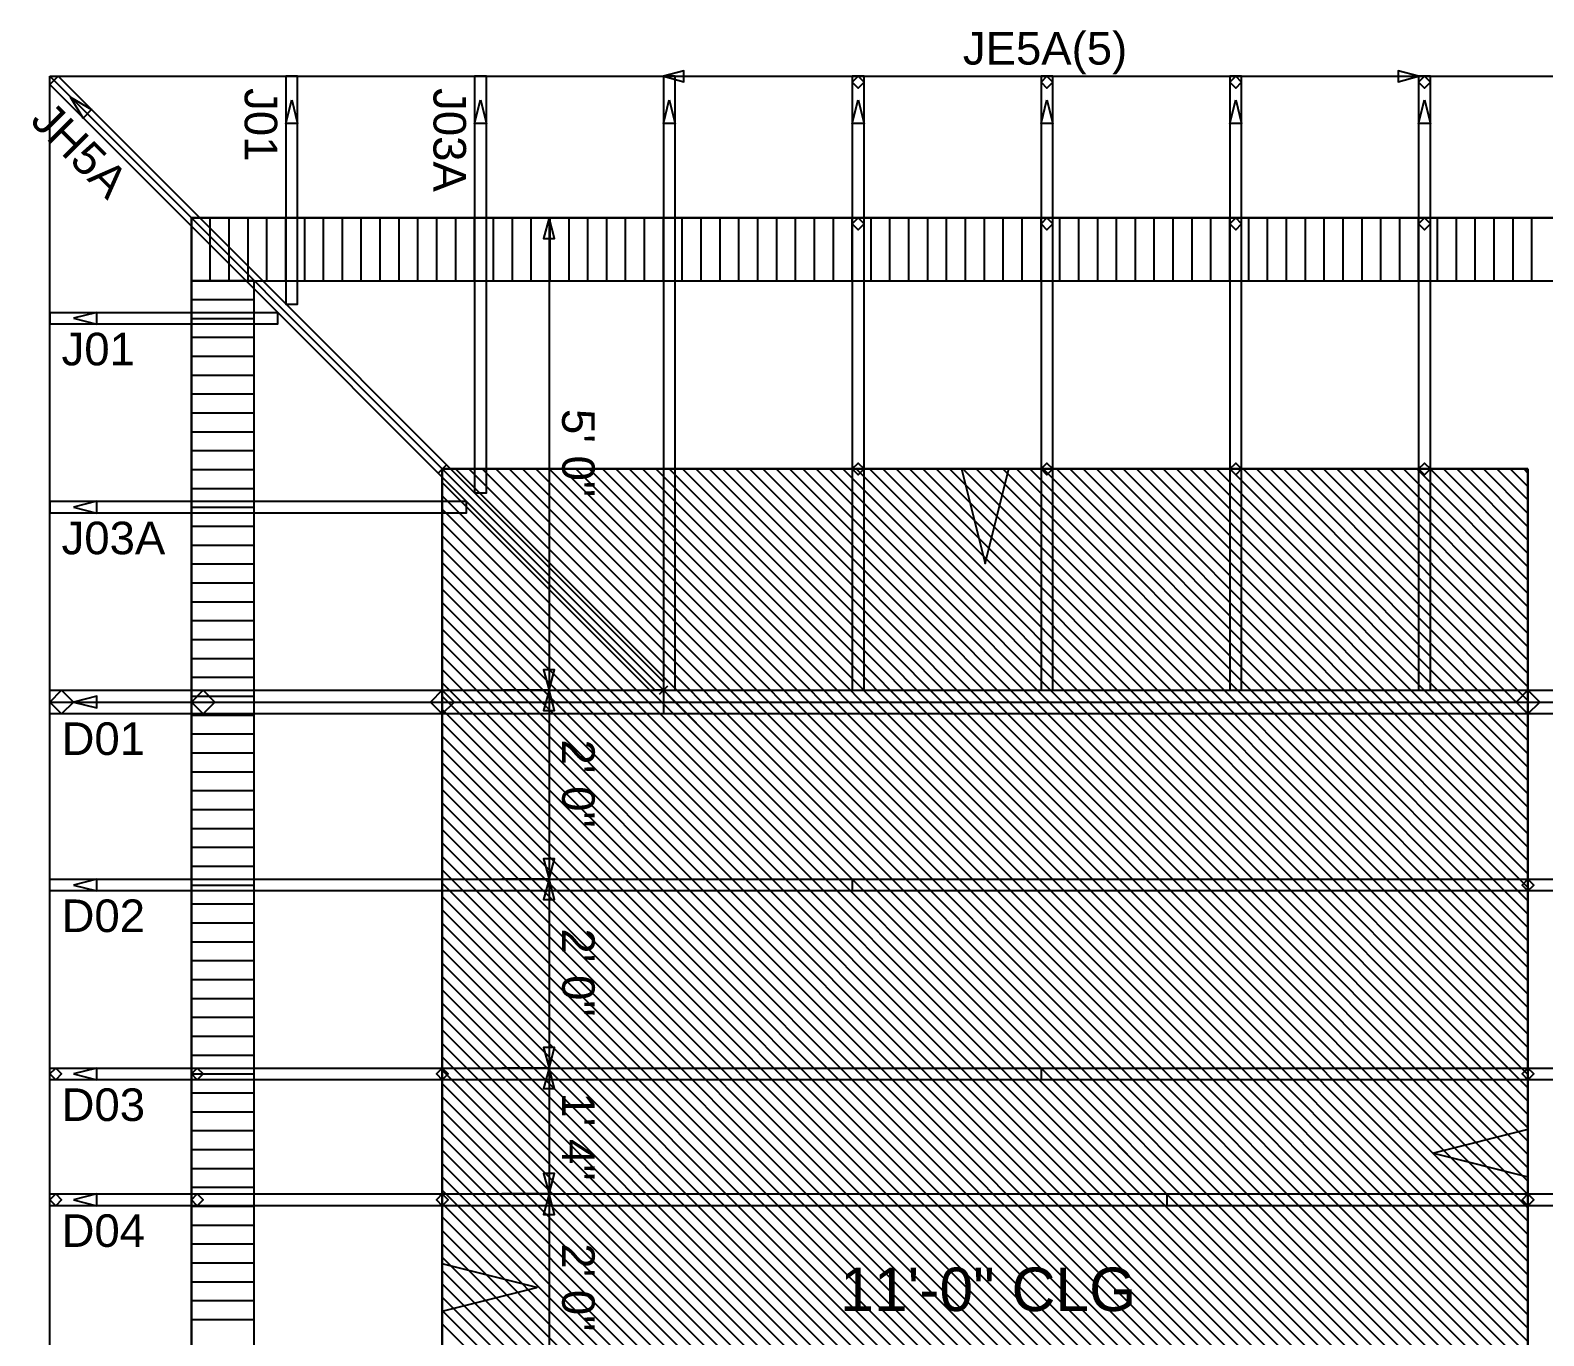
# Model space of a CAD drawing. Header units: inches. Extents: x -25328 to 8149, y -5530 to 4336.
# Drawn here: x 1077.6 to 1270, y 3051.1 to 3216.9 of the extents above; entities that cross this region are included whole.
import ezdxf

# ---------------------------------------------------------------- set-up
doc = ezdxf.new("R2010")
doc.units = ezdxf.units.IN
doc.header["$LTSCALE"] = 16
doc.header["$MEASUREMENT"] = 0
doc.layers.get('0').update_dxf_attribs({"linetype": 'CONTINUOUS'})
for name, color, linetype in [('1st_Floor_Labels_Engineering_Mem', 7, 'CONTINUOUS'), ('1st_Floor_Objects_Dimensions', 7, 'CONTINUOUS'), ('1st_Floor_Objects_Non-Associativ', 7, 'CONTINUOUS'), ('1st_Floor_Objects_Planes', 7, 'CONTINUOUS'), ('1st_Floor_Objects_Roof_Framing', 40, 'CONTINUOUS'), ('1st_Floor_Objects_Roof_Truss', 40, 'CONTINUOUS'), ('1st_Floor_Objects_Roof_Truss_Pro', 7, 'CONTINUOUS'), ('1st_Floor_Objects_Walls', 7, 'CONTINUOUS')]:
    doc.layers.add(name, color=color, linetype=linetype)
doc.styles.add('ARIAL', font='arial.ttf', dxfattribs={"height": 13.333333})

msp = doc.modelspace()

# ---------------------------------------------------------------- linework, layer by layer
at = {"layer": '1st_Floor_Labels_Engineering_Mem', "color": 7}
msp.add_line((1158.05602732, 3211.08586627), (1254.05611888, 3211.08586627), dxfattribs=at)
for points in [[(1158.05602732, 3211.08586627), (1160.64793101, 3210.39134722), (1160.64793101, 3211.78038531), (1158.05602732, 3211.08586627)], [(1254.05611888, 3211.08586627), (1251.46421519, 3211.78038531), (1251.46421519, 3210.39134722), (1254.05611888, 3211.08586627)]]:
    msp.add_lwpolyline(points, close=True, dxfattribs=at).dxf.unprotected_set("ltscale", 0)
at = {"layer": '1st_Floor_Objects_Dimensions', "color": 7}
for p, q in [((1143.51589671, 3193.08586627), (1137.51589671, 3193.08586627)), ((1143.51589671, 3193.08586627), (1149.51589671, 3193.08586627)), ((1143.51589671, 3193.08586627), (1143.51589671, 3133.08586627)), ((1143.51589671, 3133.08586627), (1137.51589671, 3133.08586627)), ((1143.51589671, 3133.08586627), (1137.51589671, 3133.08586627)), ((1143.51589671, 3133.08586627), (1149.51589671, 3133.08586627)), ((1143.51589671, 3133.08586627), (1143.51589671, 3109.08586627)), ((1143.51589671, 3133.08586627), (1149.51589671, 3133.08586627)), ((1143.51589671, 3109.08586627), (1137.51589671, 3109.08586627)), ((1143.51589671, 3109.08586627), (1137.51589671, 3109.08586627)), ((1143.51589671, 3109.08586627), (1149.51589671, 3109.08586627)), ((1143.51589671, 3109.08586627), (1143.51589671, 3085.08586627)), ((1143.51589671, 3109.08586627), (1149.51589671, 3109.08586627)), ((1143.51589671, 3085.08586627), (1137.51589671, 3085.08586627)), ((1143.51589671, 3085.08586627), (1137.51589671, 3085.08586627)), ((1143.51589671, 3085.08586627), (1149.51589671, 3085.08586627)), ((1143.51589671, 3085.08586627), (1143.51589671, 3069.08583575)), ((1143.51589671, 3085.08586627), (1149.51589671, 3085.08586627)), ((1143.51589671, 3069.08583575), (1137.51589671, 3069.08583575)), ((1143.51589671, 3069.08583575), (1137.51589671, 3069.08583575)), ((1143.51589671, 3069.08583575), (1149.51589671, 3069.08583575)), ((1143.51589671, 3069.08583575), (1143.51589671, 3045.08583575)), ((1143.51589671, 3069.08583575), (1149.51589671, 3069.08583575))]:
    msp.add_line(p, q, dxfattribs=at)
for points in [[(1143.51589671, 3193.08586627), (1142.82137767, 3190.49400836), (1144.21041575, 3190.49400836), (1143.51589671, 3193.08586627)], [(1143.51589671, 3133.08586627), (1144.21041575, 3135.67772418), (1142.82137767, 3135.67772418), (1143.51589671, 3133.08586627)], [(1143.51589671, 3133.08586627), (1142.82137767, 3130.49400836), (1144.21041575, 3130.49400836), (1143.51589671, 3133.08586627)], [(1143.51589671, 3109.08586627), (1144.21041575, 3111.67772418), (1142.82137767, 3111.67772418), (1143.51589671, 3109.08586627)], [(1143.51589671, 3109.08586627), (1142.82137767, 3106.49400836), (1144.21041575, 3106.49400836), (1143.51589671, 3109.08586627)], [(1143.51589671, 3085.08586627), (1144.21041575, 3087.67772418), (1142.82137767, 3087.67772418), (1143.51589671, 3085.08586627)], [(1143.51589671, 3085.08586627), (1142.82137767, 3082.49400836), (1144.21041575, 3082.49400836), (1143.51589671, 3085.08586627)], [(1143.51589671, 3069.08583575), (1144.21041575, 3071.67769366), (1142.82137767, 3071.67769366), (1143.51589671, 3069.08583575)], [(1143.51589671, 3069.08583575), (1142.82137767, 3066.49397784), (1144.21041575, 3066.49397784), (1143.51589671, 3069.08583575)]]:
    msp.add_lwpolyline(points, close=True, dxfattribs=at).dxf.unprotected_set("ltscale", 0)
at = {"layer": '1st_Floor_Objects_Non-Associativ', "color": 7}
for p, q in [((1129.9519929, 3161.19246417), (1267.95620433, 3023.18825274)), ((1131.64471141, 3161.19676715), (1267.95620433, 3024.88527423)), ((1133.34173289, 3161.19676715), (1267.95620433, 3026.58229571)), ((1135.03875438, 3161.19676715), (1267.95620433, 3028.27931719)), ((1136.73577586, 3161.19676715), (1267.95620433, 3029.97633868)), ((1138.43279734, 3161.19676715), (1267.95620433, 3031.67336016)), ((1140.12981883, 3161.19676715), (1267.95620433, 3033.37038165)), ((1141.82684031, 3161.19676715), (1267.95620433, 3035.06740313)), ((1143.5238618, 3161.19676715), (1267.95620433, 3036.76442462)), ((1145.22088328, 3161.19676715), (1267.95620433, 3038.4614461)), ((1146.91790477, 3161.19676715), (1267.95620433, 3040.15846758)), ((1148.61492625, 3161.19676715), (1267.95620433, 3041.85548907)), ((1150.31194773, 3161.19676715), (1267.95620433, 3043.55251055)), ((1152.00896922, 3161.19676715), (1267.95620433, 3045.24953204)), ((1153.7059907, 3161.19676715), (1267.95620433, 3046.94655352)), ((1155.40301219, 3161.19676715), (1267.95620433, 3048.64357501)), ((1157.10003367, 3161.19676715), (1267.95620433, 3050.34059649)), ((1158.79705516, 3161.19676715), (1267.95620433, 3052.03761798)), ((1160.49407664, 3161.19676715), (1267.95620433, 3053.73463946)), ((1162.19109813, 3161.19676715), (1267.95620433, 3055.43166094)), ((1163.88811961, 3161.19676715), (1267.95620433, 3057.12868243)), ((1165.58514109, 3161.19676715), (1267.95620433, 3058.82570391)), ((1167.28216258, 3161.19676715), (1267.95620433, 3060.5227254)), ((1168.97918406, 3161.19676715), (1267.95620433, 3062.21974688)), ((1170.67620555, 3161.19676715), (1267.95620433, 3063.91676837)), ((1172.37322703, 3161.19676715), (1267.95620433, 3065.61378985)), ((1174.07024852, 3161.19676715), (1267.95620433, 3067.31081133)), ((1175.76727, 3161.19676715), (1267.95620433, 3069.00783282)), ((1177.46429148, 3161.19676715), (1267.95620433, 3070.7048543)), ((1179.16131297, 3161.19676715), (1267.95620433, 3072.40187579)), ((1180.85833445, 3161.19676715), (1267.95620433, 3074.09889727)), ((1182.55535594, 3161.19676715), (1267.95620433, 3075.79591876)), ((1184.25237742, 3161.19676715), (1267.95620433, 3077.49294024)), ((1185.94939891, 3161.19676715), (1267.95620433, 3079.18996173)), ((1187.64642039, 3161.19676715), (1267.95620433, 3080.88698321)), ((1189.34344188, 3161.19676715), (1267.95620433, 3082.58400469)), ((1191.04046336, 3161.19676715), (1267.95620433, 3084.28102618)), ((1192.73748484, 3161.19676715), (1267.95620433, 3085.97804766)), ((1194.43450633, 3161.19676715), (1267.95620433, 3087.67506915)), ((1196.13152781, 3161.19676715), (1267.95620433, 3089.37209063)), ((1197.8285493, 3161.19676715), (1267.95620433, 3091.06911212)), ((1199.52557078, 3161.19676715), (1267.95620433, 3092.7661336)), ((1201.22259227, 3161.19676715), (1267.95620433, 3094.46315508)), ((1202.91961375, 3161.19676715), (1267.95620433, 3096.16017657)), ((1204.61663523, 3161.19676715), (1267.95620433, 3097.85719805)), ((1206.31365672, 3161.19676715), (1267.95620433, 3099.55421954)), ((1208.0106782, 3161.19676715), (1267.95620433, 3101.25124102)), ((1209.70769969, 3161.19676715), (1267.95620433, 3102.94826251)), ((1211.40472117, 3161.19676715), (1267.95620433, 3104.64528399)), ((1213.10174266, 3161.19676715), (1267.95620433, 3106.34230548)), ((1214.79876414, 3161.19676715), (1267.95620433, 3108.03932696)), ((1216.49578563, 3161.19676715), (1267.95620433, 3109.73634844)), ((1218.19280711, 3161.19676715), (1267.95620433, 3111.43336993)), ((1219.88982859, 3161.19676715), (1267.95620433, 3113.13039141)), ((1221.58685008, 3161.19676715), (1267.95620433, 3114.8274129)), ((1223.28387156, 3161.19676715), (1267.95620433, 3116.52443438)), ((1224.98089305, 3161.19676715), (1267.95620433, 3118.22145587)), ((1226.67791453, 3161.19676715), (1267.95620433, 3119.91847735)), ((1228.37493602, 3161.19676715), (1267.95620433, 3121.61549883)), ((1230.0719575, 3161.19676715), (1267.95620433, 3123.31252032)), ((1231.76897898, 3161.19676715), (1267.95620433, 3125.0095418)), ((1233.46600047, 3161.19676715), (1267.95620433, 3126.70656329)), ((1235.16302195, 3161.19676715), (1267.95620433, 3128.40358477)), ((1236.86004344, 3161.19676715), (1267.95620433, 3130.10060626)), ((1238.55706492, 3161.19676715), (1267.95620433, 3131.79762774)), ((1240.25413218, 3161.19676715), (1267.95620433, 3133.49464923)), ((1241.95110789, 3161.19676715), (1267.95620433, 3135.19167071)), ((1243.64812938, 3161.19676715), (1267.95620433, 3136.88869219)), ((1245.34515086, 3161.19676715), (1267.95620433, 3138.58571368)), ((1247.04217234, 3161.19676715), (1267.95620433, 3140.28273516)), ((1248.73923961, 3161.19676715), (1267.95620433, 3141.9798482)), ((1250.43621531, 3161.19676715), (1267.95620433, 3143.67677813)), ((1252.1332368, 3161.19676715), (1267.95620433, 3145.37379962)), ((1253.83025828, 3161.19676715), (1267.95620433, 3147.0708211)), ((1255.52732554, 3161.19676715), (1267.95620433, 3148.76784258)), ((1257.22434703, 3161.19676715), (1267.95620433, 3150.46486407)), ((1258.92136851, 3161.19676715), (1267.95620433, 3152.16188555)), ((1260.61834422, 3161.19676715), (1267.95620433, 3153.85890704)), ((1262.31541148, 3161.19676715), (1267.95620433, 3155.55592852)), ((1264.01243296, 3161.19676715), (1267.95620433, 3157.25295001)), ((1265.70945445, 3161.19676715), (1267.95620433, 3158.95006304)), ((1267.40647593, 3161.19676715), (1267.95620433, 3160.64708453)), ((1129.9519929, 3159.49544268), (1267.95620433, 3021.49123126)), ((1129.9519929, 3157.7984212), (1267.95620433, 3019.79420977)), ((1129.9519929, 3156.10139971), (1267.95620433, 3018.09718829)), ((1129.9519929, 3154.40437823), (1267.95620433, 3016.4001668)), ((1129.9519929, 3152.70735674), (1267.95620433, 3014.70314532)), ((1129.9519929, 3151.01033526), (1267.95620433, 3013.00612383)), ((1129.9519929, 3149.31331378), (1267.95620433, 3011.30910235)), ((1129.9519929, 3147.61629229), (1267.95620433, 3009.61208087)), ((1129.9519929, 3145.91927081), (1267.95620433, 3007.91505938)), ((1129.9519929, 3144.22224932), (1267.95620433, 3006.2180379)), ((1129.9519929, 3142.52522784), (1267.95620433, 3004.52101641)), ((1129.9519929, 3140.82820635), (1267.95620433, 3002.82399493)), ((1129.9519929, 3139.13118487), (1267.95620433, 3001.12697344)), ((1129.9519929, 3137.43416339), (1267.95620433, 2999.42995196)), ((1129.9519929, 3135.7371419), (1267.95620433, 2997.73293048)), ((1129.9519929, 3134.04012042), (1267.95620433, 2996.03590899)), ((1129.9519929, 3132.34309893), (1267.95620433, 2994.33888751)), ((1129.9519929, 3130.64607745), (1267.95620433, 2992.64186602)), ((1129.9519929, 3128.94905596), (1267.95620433, 2990.94484454)), ((1129.9519929, 3127.25203448), (1267.95620433, 2989.24782305)), ((1129.9519929, 3125.55501299), (1267.95620433, 2987.55080157)), ((1129.9519929, 3123.85799151), (1267.19997874, 2986.61009722)), ((1129.9519929, 3122.16097003), (1266.33947459, 2985.77348834)), ((1129.9519929, 3120.46394854), (1265.47906199, 2984.936971)), ((1129.9519929, 3118.76692706), (1264.61860362, 2984.10036212)), ((1129.9519929, 3117.06990557), (1263.75814524, 2983.26375323)), ((1129.9519929, 3115.37288409), (1262.89773265, 2982.4272359)), ((1129.9519929, 3113.6758626), (1262.0372285, 2981.59062701)), ((1129.9519929, 3111.97884112), (1261.1768159, 2980.75410967)), ((1129.9519929, 3110.28181964), (1260.31635752, 2979.91750079)), ((1129.9519929, 3108.58479815), (1259.45589915, 2979.0808919)), ((1129.9519929, 3106.88777667), (1258.59544078, 2978.24437457)), ((1129.9519929, 3105.19075518), (1257.7349824, 2977.40776568)), ((1129.9519929, 3103.4937337), (1256.87456981, 2976.57124835)), ((1129.9519929, 3101.79671221), (1256.01411143, 2975.73463946)), ((1129.9519929, 3100.09969073), (1255.15365306, 2974.89803057)), ((1129.9519929, 3098.40266924), (1254.29319468, 2974.06151324)), ((1129.9519929, 3096.70564776), (1253.43273631, 2973.22490435)), ((1129.9519929, 3095.00862628), (1252.57232371, 2972.38838702)), ((1129.9519929, 3093.31160479), (1251.71181956, 2971.55177813)), ((1129.9519929, 3091.61458331), (1250.85140696, 2970.7152608)), ((1129.9519929, 3089.91756182), (1249.99094859, 2969.87865191)), ((1129.9519929, 3088.22054034), (1249.13049022, 2969.04213458)), ((1129.9519929, 3086.52351885), (1248.27003184, 2968.20552569)), ((1129.9519929, 3084.82649737), (1247.40957347, 2967.3689168)), ((1129.9519929, 3083.12947589), (1246.54911509, 2966.53239947)), ((1129.9519929, 3081.4324544), (1245.68865672, 2965.69579058)), ((1129.9519929, 3079.73543292), (1244.82824412, 2964.85927325)), ((1129.9519929, 3078.03841143), (1243.96773997, 2964.02266436)), ((1129.9519929, 3076.34138995), (1243.10732737, 2963.18605548)), ((1129.9519929, 3074.64436846), (1242.246869, 2962.34953814)), ((1129.9519929, 3072.94734698), (1241.38641063, 2961.51292925)), ((1129.9519929, 3071.25032549), (1240.52595225, 2960.67641192)), ((1129.9519929, 3069.55330401), (1239.66549388, 2959.83980303)), ((1129.9519929, 3067.85628253), (1238.80508128, 2959.00319415)), ((1129.9519929, 3066.15926104), (1237.94462291, 2958.16667681)), ((1129.9519929, 3064.46223956), (1237.08416453, 2957.33006793)), ((1129.9519929, 3062.76521807), (1236.22370616, 2956.49355059)), ((1129.9519929, 3061.06819659), (1235.36324778, 2955.65694171)), ((1129.9519929, 3059.3711751), (1234.50283519, 2954.82033282)), ((1129.9519929, 3057.67415362), (1233.64237681, 2953.98381549)), ((1129.9519929, 3055.97713214), (1232.73875132, 2953.19041949)), ((1129.9519929, 3054.28011065), (1231.04172984, 2953.19041949)), ((1129.9519929, 3052.58308917), (1229.34470836, 2953.19041949))]:
    msp.add_line(p, q, dxfattribs=at)
msp.add_lwpolyline([(1267.95620433, 3161.19676715), (1267.95620433, 2987.34535723), (1232.82632151, 2953.19041949), (1129.9519929, 2953.19041949), (1129.9519929, 3161.19676715)], close=True, dxfattribs=at).dxf.unprotected_set("ltscale", 0)
at = {"layer": '1st_Floor_Objects_Planes', "color": 70}
for p, q in [((1080.05593577, 3211.08595782), (1398.55590525, 2892.58603411)), ((1080.05602732, 2539.08586627), (1080.05593577, 3211.08595782)), ((1080.05621043, 2539.0860036), (1080.05602732, 3211.08595782)), ((1080.05611888, 3211.08586627), (1274.0558137, 3211.08586627)), ((1398.55590525, 2892.58603411), (1080.05611888, 3211.08586627)), ((1080.05611888, 3211.08586627), (1274.0558137, 3211.08586627))]:
    msp.add_line(p, q, dxfattribs=at)
at = {"layer": '1st_Floor_Objects_Planes', "color": 7}
for p, q in [((1098.05611888, 2557.08604937), (1098.05602732, 3193.08595782)), ((1098.05611888, 3193.08586627), (1292.0558137, 3193.08586627)), ((1129.9519929, 2953.19041949), (1129.9519929, 3161.19676715)), ((1129.9519929, 3161.19676715), (1267.95620433, 3161.19676715)), ((1195.95409861, 3161.19676715), (1198.95409861, 3149.19676715)), ((1201.95409861, 3161.19676715), (1195.95409861, 3161.19676715)), ((1198.95409861, 3149.19676715), (1201.95409861, 3161.19676715)), ((1267.95620433, 3161.19676715), (1267.95620433, 2987.34499102)), ((1267.95620433, 3077.27083331), (1255.95620433, 3074.27083331)), ((1267.95620433, 3071.27083331), (1267.95620433, 3077.27083331)), ((1255.95620433, 3074.27083331), (1267.95620433, 3071.27083331)), ((1141.9519929, 3057.19359332), (1129.9519929, 3060.19359332)), ((1129.9519929, 3060.19359332), (1129.9519929, 3054.19359332)), ((1141.9519929, 3057.19359332), (1129.9519929, 3060.19359332)), ((1129.9519929, 3060.19359332), (1129.9519929, 3054.19359332)), ((1129.9519929, 3054.19359332), (1141.9519929, 3057.19359332)), ((1129.9519929, 3054.19359332), (1141.9519929, 3057.19359332))]:
    msp.add_line(p, q, dxfattribs=at)
at = {"layer": '1st_Floor_Objects_Planes', "color": 210}
for p, q in [((1129.9519929, 3161.19676715), (1129.9519929, 2953.19041949)), ((1267.95620433, 3161.19676715), (1129.9519929, 3161.19676715)), ((1267.95620433, 2987.34535723), (1267.95620433, 3161.19676715))]:
    msp.add_line(p, q, dxfattribs=at)
at = {"layer": '1st_Floor_Objects_Planes', "color": 7}
for points in [[(1195.95409861, 3161.19676715), (1198.95409861, 3149.19676715), (1201.95409861, 3161.19676715)], [(1267.95620433, 3077.27083331), (1255.95620433, 3074.27083331), (1267.95620433, 3071.27083331)], [(1129.9519929, 3054.19359332), (1141.9519929, 3057.19359332), (1129.9519929, 3060.19359332)], [(1129.9519929, 3054.19359332), (1141.9519929, 3057.19359332), (1129.9519929, 3060.19359332)]]:
    msp.add_lwpolyline(points, close=True, dxfattribs=at).dxf.unprotected_set("ltscale", 0)
at = {"layer": '1st_Floor_Objects_Roof_Framing', "color": 40}
for points in [[(1182.8060731, 3211.08586627), (1182.0560731, 3210.33586627), (1182.8060731, 3209.58586627), (1183.5560731, 3210.33586627)], [(1206.8060731, 3211.08586627), (1206.0560731, 3210.33586627), (1206.8060731, 3209.58586627), (1207.5560731, 3210.33586627)], [(1230.8060731, 3211.08586627), (1230.0560731, 3210.33586627), (1230.8060731, 3209.58586627), (1231.5560731, 3210.33586627)], [(1254.8060731, 3211.08586627), (1254.0560731, 3210.33586627), (1254.8060731, 3209.58586627), (1255.5560731, 3210.33586627)], [(1082.70840159, 3208.43404132), (1085.36013499, 3206.84312945), (1084.29940501, 3205.78249102)], [(1110.80602732, 3208.08586627), (1111.55602732, 3205.08586627), (1110.05602732, 3205.08586627)], [(1134.80593577, 3208.08586627), (1135.55593577, 3205.08586627), (1134.05593577, 3205.08586627)], [(1158.80602732, 3208.08586627), (1159.5560731, 3205.08586627), (1158.05602732, 3205.08586627)], [(1182.8060731, 3208.08586627), (1183.5560731, 3205.08586627), (1182.0560731, 3205.08586627)], [(1206.8060731, 3208.08586627), (1207.5560731, 3205.08586627), (1206.0560731, 3205.08586627)], [(1230.8060731, 3208.08586627), (1231.5560731, 3205.08586627), (1230.0560731, 3205.08586627)], [(1254.8060731, 3208.08586627), (1255.5560731, 3205.08586627), (1254.0560731, 3205.08586627)], [(1182.8060731, 3193.08586627), (1182.0560731, 3192.33586627), (1182.8060731, 3191.58586627), (1183.5560731, 3192.33586627)], [(1206.8060731, 3193.08586627), (1206.0560731, 3192.33586627), (1206.8060731, 3191.58586627), (1207.5560731, 3192.33586627)], [(1230.8060731, 3193.08586627), (1230.0560731, 3192.33586627), (1230.8060731, 3191.58586627), (1231.5560731, 3192.33586627)], [(1254.8060731, 3193.08586627), (1254.0560731, 3192.33586627), (1254.8060731, 3191.58586627), (1255.5560731, 3192.33586627)], [(1083.05602732, 3180.33586627), (1086.05602732, 3179.58586627), (1086.05602732, 3181.08586627)], [(1182.0560731, 3161.19676715), (1182.8060731, 3161.94676715), (1183.5560731, 3161.19676715), (1182.8060731, 3160.44676715)], [(1206.0560731, 3161.19676715), (1206.8060731, 3161.94676715), (1207.5560731, 3161.19676715), (1206.8060731, 3160.44676715)], [(1230.0560731, 3161.19676715), (1230.8060731, 3161.94676715), (1231.5560731, 3161.19676715), (1230.8060731, 3160.44676715)], [(1254.0560731, 3161.19676715), (1254.8060731, 3161.94676715), (1255.5560731, 3161.19676715), (1254.8060731, 3160.44676715)], [(1083.05602732, 3156.33586627), (1086.05602732, 3155.58586627), (1086.05602732, 3157.08586627)], [(1080.05602732, 3131.58586627), (1081.55602732, 3133.08586627), (1083.05602732, 3131.58586627), (1081.55602732, 3130.08586627)], [(1083.05602732, 3131.58586627), (1086.05602732, 3130.83586627), (1086.05602732, 3132.33586627)], [(1098.05593577, 3131.58586627), (1099.55593577, 3133.08586627), (1101.05593577, 3131.58586627), (1099.55593577, 3130.08586627)], [(1129.9519929, 3133.08586627), (1128.4519929, 3131.58586627), (1129.9519929, 3130.08586627), (1131.4519929, 3131.58586627)], [(1267.95620433, 3133.08586627), (1266.45620433, 3131.58586627), (1267.95620433, 3130.08586627), (1269.45620433, 3131.58586627)], [(1083.05602732, 3108.33586627), (1086.05602732, 3107.58586627), (1086.05602732, 3109.08586627)], [(1267.95620433, 3109.08586627), (1267.20620433, 3108.33586627), (1267.95620433, 3107.58586627), (1268.70620433, 3108.33586627)], [(1080.05602732, 3084.33586627), (1080.80602732, 3085.08586627), (1081.55602732, 3084.33586627), (1080.80602732, 3083.58586627)], [(1083.05602732, 3084.33586627), (1086.05602732, 3083.58586627), (1086.05602732, 3085.08586627)], [(1098.05602732, 3084.33586627), (1098.80602732, 3085.08586627), (1099.55602732, 3084.33586627), (1098.80602732, 3083.58586627)], [(1129.9519929, 3085.08586627), (1129.2019929, 3084.33586627), (1129.9519929, 3083.58586627), (1130.7019929, 3084.33586627)], [(1267.95620433, 3085.08586627), (1267.20620433, 3084.33586627), (1267.95620433, 3083.58586627), (1268.70620433, 3084.33586627)], [(1080.05602732, 3068.33583575), (1080.80602732, 3069.08583575), (1081.55602732, 3068.33583575), (1080.80602732, 3067.58583575)], [(1083.05602732, 3068.33583575), (1086.05602732, 3067.58583575), (1086.05602732, 3069.08583575)], [(1098.05602732, 3068.33583575), (1098.80602732, 3069.08583575), (1099.55602732, 3068.33583575), (1098.80602732, 3067.58583575)], [(1129.9519929, 3069.08583575), (1129.2019929, 3068.33583575), (1129.9519929, 3067.58583575), (1130.7019929, 3068.33583575)], [(1267.95620433, 3069.08583575), (1267.20620433, 3068.33583575), (1267.95620433, 3067.58583575), (1268.70620433, 3068.33583575)]]:
    msp.add_lwpolyline(points, close=True, dxfattribs=at).dxf.unprotected_set("ltscale", 0)
at = {"layer": '1st_Floor_Objects_Roof_Truss', "color": 40}
for p, q in [((1081.11730662, 3211.08577471), (1080.05657664, 3210.02513629)), ((1158.05602732, 3211.08586627), (1159.5560731, 3211.08586627)), ((1182.0560731, 3211.08586627), (1183.5560731, 3211.08586627)), ((1206.0560731, 3211.08586627), (1207.5560731, 3211.08586627)), ((1230.0560731, 3211.08586627), (1231.5560731, 3211.08586627)), ((1254.0560731, 3211.08586627), (1255.5560731, 3211.08586627)), ((1130.48235789, 3161.72072344), (1129.42162791, 3160.66008502)), ((1130.48235789, 3161.72072344), (1129.42162791, 3160.66008502)), ((1130.48235789, 3161.72072344), (1129.42162791, 3160.66008502)), ((1158.05602732, 3161.19676715), (1159.5560731, 3161.19676715)), ((1158.05602732, 3161.19676715), (1159.5560731, 3161.19676715)), ((1158.05602732, 3161.19676715), (1159.5560731, 3161.19676715)), ((1182.0560731, 3161.19676715), (1183.5560731, 3161.19676715)), ((1182.0560731, 3161.19676715), (1183.5560731, 3161.19676715)), ((1182.0560731, 3161.19676715), (1183.5560731, 3161.19676715)), ((1206.0560731, 3161.19676715), (1207.5560731, 3161.19676715)), ((1206.0560731, 3161.19676715), (1207.5560731, 3161.19676715)), ((1206.0560731, 3161.19676715), (1207.5560731, 3161.19676715)), ((1230.0560731, 3161.19676715), (1231.5560731, 3161.19676715)), ((1230.0560731, 3161.19676715), (1231.5560731, 3161.19676715)), ((1230.0560731, 3161.19676715), (1231.5560731, 3161.19676715)), ((1254.0560731, 3161.19676715), (1255.5560731, 3161.19676715)), ((1254.0560731, 3161.19676715), (1255.5560731, 3161.19676715)), ((1254.0560731, 3161.19676715), (1255.5560731, 3161.19676715)), ((1158.05602732, 3134.14696246), (1158.05602732, 3133.08586627)), ((1129.9519929, 3133.08586627), (1129.9519929, 3130.08586627)), ((1129.9519929, 3133.08586627), (1129.9519929, 3130.08586627)), ((1129.9519929, 3133.08586627), (1129.9519929, 3130.08586627)), ((1156.99575511, 3133.08586627), (1158.05602732, 3133.08586627)), ((1158.58652964, 3133.61641436), (1157.52575389, 3132.55577593)), ((1158.05602732, 3133.08586627), (1158.05602732, 3130.08586627)), ((1158.05602732, 3133.08586627), (1158.05602732, 3130.08586627)), ((1158.05602732, 3133.08586627), (1159.5560731, 3133.08586627)), ((1158.05602732, 3133.08586627), (1159.5560731, 3133.08586627)), ((1182.0560731, 3133.08586627), (1183.5560731, 3133.08586627)), ((1182.0560731, 3133.08586627), (1183.5560731, 3133.08586627)), ((1206.0560731, 3133.08586627), (1207.5560731, 3133.08586627)), ((1206.0560731, 3133.08586627), (1207.5560731, 3133.08586627)), ((1230.0560731, 3133.08586627), (1231.5560731, 3133.08586627)), ((1230.0560731, 3133.08586627), (1231.5560731, 3133.08586627)), ((1254.0560731, 3133.08586627), (1255.5560731, 3133.08586627)), ((1254.0560731, 3133.08586627), (1255.5560731, 3133.08586627)), ((1267.95620433, 3133.08586627), (1267.95620433, 3130.08586627)), ((1267.95620433, 3133.08586627), (1267.95620433, 3130.08586627)), ((1267.95620433, 3133.08586627), (1267.95620433, 3130.08586627)), ((1267.95620433, 3133.08586627), (1267.95620433, 3130.08586627)), ((1080.05602732, 3131.58586627), (1300.05578318, 3131.58586627)), ((1129.9519929, 3109.08586627), (1129.9519929, 3107.58586627)), ((1129.9519929, 3109.08586627), (1129.9519929, 3107.58586627)), ((1129.9519929, 3109.08586627), (1129.9519929, 3107.58586627)), ((1182.0560731, 3109.08586627), (1182.0560731, 3107.58586627)), ((1182.0560731, 3109.08586627), (1182.0560731, 3107.58586627)), ((1267.95620433, 3109.08586627), (1267.95620433, 3107.58586627)), ((1267.95620433, 3109.08586627), (1267.95620433, 3107.58586627)), ((1267.95620433, 3109.08586627), (1267.95620433, 3107.58586627)), ((1267.95620433, 3109.08586627), (1267.95620433, 3107.58586627)), ((1129.9519929, 3085.08586627), (1129.9519929, 3083.58586627)), ((1129.9519929, 3085.08586627), (1129.9519929, 3083.58586627)), ((1129.9519929, 3085.08586627), (1129.9519929, 3083.58586627)), ((1206.0560731, 3085.08586627), (1206.0560731, 3083.58586627)), ((1206.0560731, 3085.08586627), (1206.0560731, 3083.58586627)), ((1267.95620433, 3085.08586627), (1267.95620433, 3083.58586627)), ((1267.95620433, 3085.08586627), (1267.95620433, 3083.58586627)), ((1267.95620433, 3085.08586627), (1267.95620433, 3083.58586627)), ((1267.95620433, 3085.08586627), (1267.95620433, 3083.58586627)), ((1129.9519929, 3069.08583575), (1129.9519929, 3067.58583575)), ((1129.9519929, 3069.08583575), (1129.9519929, 3067.58583575)), ((1129.9519929, 3069.08583575), (1129.9519929, 3067.58583575)), ((1222.05610362, 3069.08583575), (1222.05610362, 3067.58583575)), ((1222.05610362, 3069.08583575), (1222.05610362, 3067.58583575)), ((1267.95620433, 3069.08583575), (1267.95620433, 3067.58583575)), ((1267.95620433, 3069.08583575), (1267.95620433, 3067.58583575)), ((1267.95620433, 3069.08583575), (1267.95620433, 3067.58583575)), ((1267.95620433, 3069.08583575), (1267.95620433, 3067.58583575))]:
    msp.add_line(p, q, dxfattribs=at)
for points in [[(1081.11739817, 3211.08577471), (1158.05602732, 3134.14696246), (1158.05602732, 3133.08586627), (1156.99575511, 3133.08586627), (1080.05666819, 3210.02513629), (1080.58703318, 3210.55540972)], [(1158.05602732, 3211.08586627), (1158.05602732, 3133.08586627), (1158.80602732, 3133.08586627), (1159.55602732, 3133.08586627), (1159.55602732, 3211.08586627), (1158.80602732, 3211.08586627)], [(1182.0560731, 3211.08586627), (1182.0560731, 3133.08586627), (1182.8060731, 3133.08586627), (1183.5560731, 3133.08586627), (1183.5560731, 3211.08586627), (1182.8060731, 3211.08586627)], [(1206.0560731, 3211.08586627), (1206.0560731, 3133.08586627), (1206.8060731, 3133.08586627), (1207.5560731, 3133.08586627), (1207.5560731, 3211.08586627), (1206.8060731, 3211.08586627)], [(1230.0560731, 3211.08586627), (1230.0560731, 3133.08586627), (1230.8060731, 3133.08586627), (1231.5560731, 3133.08586627), (1231.5560731, 3211.08586627), (1230.8060731, 3211.08586627)], [(1254.0560731, 3211.08586627), (1254.0560731, 3133.08586627), (1254.8060731, 3133.08586627), (1255.5560731, 3133.08586627), (1255.5560731, 3211.08586627), (1254.8060731, 3211.08586627)], [(1080.05602732, 3133.08586627), (1300.05578318, 3133.08586627), (1300.05578318, 3131.58586627), (1300.05578318, 3130.08586627), (1080.05602732, 3130.08586627), (1080.05602732, 3131.58586627)], [(1080.05602732, 3109.08586627), (1300.05578318, 3109.08586627), (1300.05578318, 3108.33586627), (1300.05578318, 3107.58586627), (1080.05602732, 3107.58586627), (1080.05602732, 3108.33586627)], [(1080.05602732, 3085.08586627), (1300.05578318, 3085.08586627), (1300.05578318, 3084.33586627), (1300.05578318, 3083.58586627), (1080.05602732, 3083.58586627), (1080.05602732, 3084.33586627)], [(1080.05602732, 3069.08583575), (1300.05578318, 3069.08583575), (1300.05578318, 3068.33583575), (1300.05578318, 3067.58583575), (1080.05602732, 3067.58583575), (1080.05602732, 3068.33583575)]]:
    msp.add_lwpolyline(points, close=True, dxfattribs=at).dxf.unprotected_set("ltscale", 0)
at = {"layer": '1st_Floor_Objects_Roof_Truss_Pro', "color": 7}
for p, q in [((1110.05602732, 3211.08586627), (1111.55602732, 3211.08586627)), ((1134.05593577, 3211.08586627), (1135.55593577, 3211.08586627)), ((1110.05602732, 3193.08586627), (1111.55602732, 3193.08586627)), ((1110.05602732, 3182.14705401), (1111.55602732, 3182.14705401)), ((1110.05602732, 3182.14705401), (1111.55602732, 3182.14705401)), ((1080.05602732, 3181.08586627), (1080.05602732, 3179.58586627)), ((1098.05593577, 3181.08586627), (1098.05593577, 3179.58586627)), ((1108.99584666, 3181.08586627), (1108.99584666, 3179.58586627)), ((1108.99584666, 3181.08586627), (1108.99584666, 3179.58586627)), ((1134.05602732, 3161.19676715), (1135.55602732, 3161.19676715)), ((1134.05602732, 3161.19676715), (1135.55602732, 3161.19676715)), ((1134.05602732, 3161.19676715), (1135.55602732, 3161.19676715)), ((1080.05602732, 3157.08586627), (1080.05602732, 3155.58586627)), ((1129.9519929, 3157.08586627), (1129.9519929, 3155.58586627)), ((1129.9519929, 3157.08586627), (1129.9519929, 3155.58586627)), ((1129.9519929, 3157.08586627), (1129.9519929, 3155.58586627)), ((1132.99584666, 3157.08586627), (1132.99584666, 3155.58586627)), ((1132.99584666, 3157.08586627), (1132.99584666, 3155.58586627)), ((1134.05602732, 3158.14705401), (1135.55602732, 3158.14705401)), ((1134.05602732, 3158.14705401), (1135.55602732, 3158.14705401))]:
    msp.add_line(p, q, dxfattribs=at)
for points in [[(1110.05602732, 3211.08586627), (1110.05602732, 3182.14705401), (1110.80602732, 3182.14705401), (1111.55602732, 3182.14705401), (1111.55602732, 3211.08586627), (1110.80602732, 3211.08586627)], [(1134.05593577, 3211.08586627), (1134.05602732, 3158.14705401), (1134.80602732, 3158.14705401), (1135.55602732, 3158.14705401), (1135.55593577, 3211.08586627), (1134.80593577, 3211.08586627)], [(1080.05602732, 3181.08586627), (1108.99584666, 3181.08586627), (1108.99584666, 3180.33586627), (1108.99584666, 3179.58586627), (1080.05602732, 3179.58586627), (1080.05602732, 3180.33586627)], [(1080.05602732, 3157.08586627), (1132.99584666, 3157.08586627), (1132.99584666, 3156.33586627), (1132.99584666, 3155.58586627), (1080.05602732, 3155.58586627), (1080.05602732, 3156.33586627)]]:
    msp.add_lwpolyline(points, close=True, dxfattribs=at).dxf.unprotected_set("ltscale", 0)
at = {"layer": '1st_Floor_Objects_Walls', "color": 7}
for p, q in [((1098.05767527, 3185.08589678), (1098.05767527, 3193.08586627)), ((1100.45763865, 3185.08589678), (1100.45763865, 3193.08586627)), ((1102.85760203, 3185.08589678), (1102.85760203, 3193.08586627)), ((1105.25756541, 3185.08589678), (1105.25756541, 3193.08586627)), ((1107.65752879, 3185.08589678), (1107.65752879, 3193.08586627)), ((1110.05749217, 3185.08589678), (1110.05749217, 3193.08586627)), ((1112.45745555, 3185.08589678), (1112.45745555, 3193.08586627)), ((1114.85741893, 3185.08589678), (1114.85741893, 3193.08586627)), ((1117.25738231, 3185.08589678), (1117.25738231, 3193.08586627)), ((1119.65734568, 3185.08589678), (1119.65734568, 3193.08586627)), ((1122.05730906, 3185.08589678), (1122.05730906, 3193.08586627)), ((1124.45727244, 3185.08589678), (1124.45727244, 3193.08586627)), ((1126.85723582, 3185.08589678), (1126.85723582, 3193.08586627)), ((1129.2571992, 3185.08589678), (1129.2571992, 3193.08586627)), ((1131.65716258, 3185.08589678), (1131.65716258, 3193.08586627)), ((1134.05712596, 3185.08589678), (1134.05712596, 3193.08586627)), ((1136.45708934, 3185.08589678), (1136.45708934, 3193.08586627)), ((1138.85705272, 3185.08589678), (1138.85705272, 3193.08586627)), ((1141.25701609, 3185.08589678), (1141.25701609, 3193.08586627)), ((1143.65697947, 3185.08589678), (1143.65697947, 3193.08586627)), ((1146.05694285, 3185.08589678), (1146.05694285, 3193.08586627)), ((1148.45690623, 3185.08589678), (1148.45690623, 3193.08586627)), ((1150.85686961, 3185.08589678), (1150.85686961, 3193.08586627)), ((1153.25683299, 3185.08589678), (1153.25683299, 3193.08586627)), ((1155.65679637, 3185.08589678), (1155.65679637, 3193.08586627)), ((1158.05680552, 3185.08589678), (1158.05680552, 3193.08586627)), ((1160.45681468, 3185.08589678), (1160.45681468, 3193.08586627)), ((1162.85682383, 3185.08589678), (1162.85682383, 3193.08586627)), ((1165.25683299, 3185.08589678), (1165.25683299, 3193.08586627)), ((1167.65684214, 3185.08589678), (1167.65684214, 3193.08586627)), ((1170.0568513, 3185.08589678), (1170.0568513, 3193.08586627)), ((1172.45686045, 3185.08589678), (1172.45686045, 3193.08586627)), ((1174.85686961, 3185.08589678), (1174.85686961, 3193.08586627)), ((1177.25687877, 3185.08589678), (1177.25687877, 3193.08586627)), ((1179.65688792, 3185.08589678), (1179.65688792, 3193.08586627)), ((1182.05689708, 3185.08589678), (1182.05689708, 3193.08586627)), ((1184.45690623, 3185.08589678), (1184.45690623, 3193.08586627)), ((1186.85691539, 3185.08589678), (1186.85691539, 3193.08586627)), ((1189.25692454, 3185.08589678), (1189.25692454, 3193.08586627)), ((1191.6569337, 3185.08589678), (1191.6569337, 3193.08586627)), ((1194.05694285, 3185.08589678), (1194.05694285, 3193.08586627)), ((1196.45695201, 3185.08589678), (1196.45695201, 3193.08586627)), ((1198.85696116, 3185.08589678), (1198.85696116, 3193.08586627)), ((1201.25697032, 3185.08589678), (1201.25697032, 3193.08586627)), ((1203.65697947, 3185.08589678), (1203.65697947, 3193.08586627)), ((1206.05698863, 3185.08589678), (1206.05698863, 3193.08586627)), ((1208.45699778, 3185.08589678), (1208.45699778, 3193.08586627)), ((1210.85700694, 3185.08589678), (1210.85700694, 3193.08586627)), ((1213.25701609, 3185.08589678), (1213.25701609, 3193.08586627)), ((1215.65702525, 3185.08589678), (1215.65702525, 3193.08586627)), ((1218.0570344, 3185.08589678), (1218.0570344, 3193.08586627)), ((1220.45704356, 3185.08589678), (1220.45704356, 3193.08586627)), ((1222.85705272, 3185.08589678), (1222.85705272, 3193.08586627)), ((1225.25706187, 3185.08589678), (1225.25706187, 3193.08586627)), ((1227.65707103, 3185.08589678), (1227.65707103, 3193.08586627)), ((1230.05708018, 3185.08589678), (1230.05708018, 3193.08586627)), ((1232.45708934, 3185.08589678), (1232.45708934, 3193.08586627)), ((1234.85709849, 3185.08589678), (1234.85709849, 3193.08586627)), ((1237.25710765, 3185.08589678), (1237.25710765, 3193.08586627)), ((1239.6571168, 3185.08589678), (1239.6571168, 3193.08586627)), ((1242.05712596, 3185.08589678), (1242.05712596, 3193.08586627)), ((1244.45713511, 3185.08589678), (1244.45713511, 3193.08586627)), ((1246.85714427, 3185.08589678), (1246.85714427, 3193.08586627)), ((1249.25715342, 3185.08589678), (1249.25715342, 3193.08586627)), ((1251.65716258, 3185.08589678), (1251.65716258, 3193.08586627)), ((1254.05717173, 3185.08589678), (1254.05717173, 3193.08586627)), ((1256.45718089, 3185.08589678), (1256.45718089, 3193.08586627)), ((1258.85719004, 3185.08589678), (1258.85719004, 3193.08586627)), ((1261.2571992, 3185.08589678), (1261.2571992, 3193.08586627)), ((1263.65720836, 3185.08589678), (1263.65720836, 3193.08586627)), ((1266.05721751, 3185.08589678), (1266.05721751, 3193.08586627)), ((1268.45722667, 3185.08589678), (1268.45722667, 3193.08586627)), ((1106.05599681, 3185.08562213), (1098.05611888, 3185.08562213)), ((1106.05599681, 3182.68565875), (1098.05611888, 3182.68565875)), ((1106.05599681, 3180.28569537), (1098.05611888, 3180.28569537)), ((1106.05599681, 3177.88573199), (1098.05611888, 3177.88573199)), ((1106.05599681, 3175.48576861), (1098.05611888, 3175.48576861)), ((1106.05599681, 3173.08580523), (1098.05611888, 3173.08580523)), ((1106.05599681, 3170.68584185), (1098.05611888, 3170.68584185)), ((1106.05599681, 3168.28587847), (1098.05611888, 3168.28587847)), ((1106.05599681, 3165.88591509), (1098.05611888, 3165.88591509)), ((1106.05599681, 3163.48595172), (1098.05611888, 3163.48595172)), ((1106.05599681, 3161.08598834), (1098.05611888, 3161.08598834)), ((1106.05599681, 3158.68602496), (1098.05611888, 3158.68602496)), ((1106.05599681, 3156.28606158), (1098.05611888, 3156.28606158)), ((1106.05599681, 3153.8860982), (1098.05611888, 3153.8860982)), ((1106.05599681, 3151.48613482), (1098.05611888, 3151.48613482)), ((1106.05599681, 3149.08617144), (1098.05611888, 3149.08617144)), ((1106.05599681, 3146.68620806), (1098.05611888, 3146.68620806)), ((1106.05599681, 3144.28624468), (1098.05611888, 3144.28624468)), ((1106.05599681, 3141.88628131), (1098.05611888, 3141.88628131)), ((1106.05599681, 3139.48631793), (1098.05611888, 3139.48631793)), ((1106.05599681, 3137.08635455), (1098.05611888, 3137.08635455)), ((1106.05599681, 3134.68639117), (1098.05611888, 3134.68639117)), ((1106.05599681, 3132.28642779), (1098.05611888, 3132.28642779)), ((1106.05599681, 3129.88646441), (1098.05611888, 3129.88646441)), ((1106.05599681, 3127.48650103), (1098.05611888, 3127.48650103)), ((1106.05599681, 3125.08653765), (1098.05611888, 3125.08653765)), ((1106.05599681, 3122.68657427), (1098.05611888, 3122.68657427)), ((1106.05599681, 3120.2866109), (1098.05611888, 3120.2866109)), ((1106.05599681, 3117.88664752), (1098.05611888, 3117.88664752)), ((1106.05599681, 3115.48668414), (1098.05611888, 3115.48668414)), ((1106.05599681, 3113.08672076), (1098.05611888, 3113.08672076)), ((1106.05599681, 3110.68675738), (1098.05611888, 3110.68675738)), ((1106.05599681, 3108.286794), (1098.05611888, 3108.286794)), ((1106.05599681, 3105.88683062), (1098.05611888, 3105.88683062)), ((1106.05599681, 3103.48686724), (1098.05611888, 3103.48686724)), ((1106.05599681, 3101.08690386), (1098.05611888, 3101.08690386)), ((1106.05599681, 3098.68694049), (1098.05611888, 3098.68694049)), ((1106.05599681, 3096.28697711), (1098.05611888, 3096.28697711)), ((1106.05599681, 3093.88701373), (1098.05611888, 3093.88701373)), ((1106.05599681, 3091.48705035), (1098.05611888, 3091.48705035)), ((1106.05599681, 3089.08708697), (1098.05611888, 3089.08708697)), ((1106.05599681, 3086.68712359), (1098.05611888, 3086.68712359)), ((1106.05599681, 3084.28716021), (1098.05611888, 3084.28716021)), ((1106.05599681, 3081.88719683), (1098.05611888, 3081.88719683)), ((1106.05599681, 3079.48723345), (1098.05611888, 3079.48723345)), ((1106.05599681, 3077.08727007), (1098.05611888, 3077.08727007)), ((1106.05599681, 3074.6873067), (1098.05611888, 3074.6873067)), ((1106.05599681, 3072.28734332), (1098.05611888, 3072.28734332)), ((1106.05599681, 3069.88737994), (1098.05611888, 3069.88737994)), ((1106.05599681, 3067.48741656), (1098.05611888, 3067.48741656)), ((1106.05599681, 3065.08745318), (1098.05611888, 3065.08745318)), ((1106.05599681, 3062.6874898), (1098.05611888, 3062.6874898)), ((1106.05599681, 3060.28752642), (1098.05611888, 3060.28752642)), ((1106.05599681, 3057.88756304), (1098.05611888, 3057.88756304)), ((1106.05599681, 3055.48759966), (1098.05611888, 3055.48759966)), ((1106.05599681, 3053.08763629), (1098.05611888, 3053.08763629))]:
    msp.add_line(p, q, dxfattribs=at)
for points in [[(1098.05767527, 3185.08589678), (1292.05585948, 3185.08589678), (1292.05585948, 3193.08586627), (1098.05767527, 3193.08586627)], [(1098.05767527, 3185.08589678), (1292.05585948, 3185.08589678), (1292.05585948, 3193.08586627), (1098.05767527, 3193.08586627)], [(1106.05608836, 2565.08611041), (1106.05599681, 3185.08562213), (1098.05611888, 3185.08562213), (1098.05621043, 2565.08611041)], [(1106.05608836, 2565.08611041), (1106.05599681, 3185.08562213), (1098.05611888, 3185.08562213), (1098.05621043, 2565.08611041)]]:
    msp.add_lwpolyline(points, close=True, dxfattribs=at).dxf.unprotected_set("ltscale", 0)

# ---------------------------------------------------------------- texts
at = {"color": 7, "insert": (1180.52595225, 3059.72731524), "char_height": 5.5200001, "attachment_point": 1, "rotation": 0.0000025045, "style": 'ARIAL'}
msp.add_mtext_static_columns(['11\'-0" CLG'], width=39.4948425293, gutter_width=1.2, height=5.5200001, dxfattribs=at)
at = {"layer": '1st_Floor_Labels_Engineering_Mem', "color": 7, "char_height": 4.139999986, "attachment_point": 1, "style": 'ARIAL'}
for s, insert, rotation in [('JE5A(5)', (1196.12273875, 3216.70674639), 0.0000025045), ('J01', (1108.96856395, 3209.58586627), 270), ('J03A', (1132.96847239, 3209.58586627), 270.0000956226), ('JH5A', (1080.34835521, 3208.19563799), 314.9999363654), ('J01', (1081.55602732, 3178.49840289), 0.0000025045), ('J03A', (1081.55602732, 3154.49840289), 0.0000025045), ('D01', (1081.55602732, 3128.99840289), 0.0000025045), ('D02', (1081.55602732, 3106.49840289), 0.0000025045), ('D03', (1081.55602732, 3082.49840289), 0.0000025045), ('D04', (1081.55602732, 3066.49837237), 0.0000025045)]:
    msp.add_mtext(s, dxfattribs=dict(at, insert=insert, rotation=rotation))
at = {"layer": '1st_Floor_Objects_Dimensions', "color": 7, "char_height": 4.139999986, "attachment_point": 1, "rotation": 270, "style": 'ARIAL'}
for s, insert in [('5\' 0" ', (1149.32427684, 3168.82338458)), ('2\' 0" ', (1149.32427684, 3126.82338458)), ('2\' 0" ', (1149.32427684, 3102.82338458)), ('1\' 4"', (1149.32427684, 3081.99010211)), ('2\' 0" ', (1149.32427684, 3062.82335406))]:
    msp.add_mtext(s, dxfattribs=dict(at, insert=insert))

doc.saveas('drawing.dxf')
